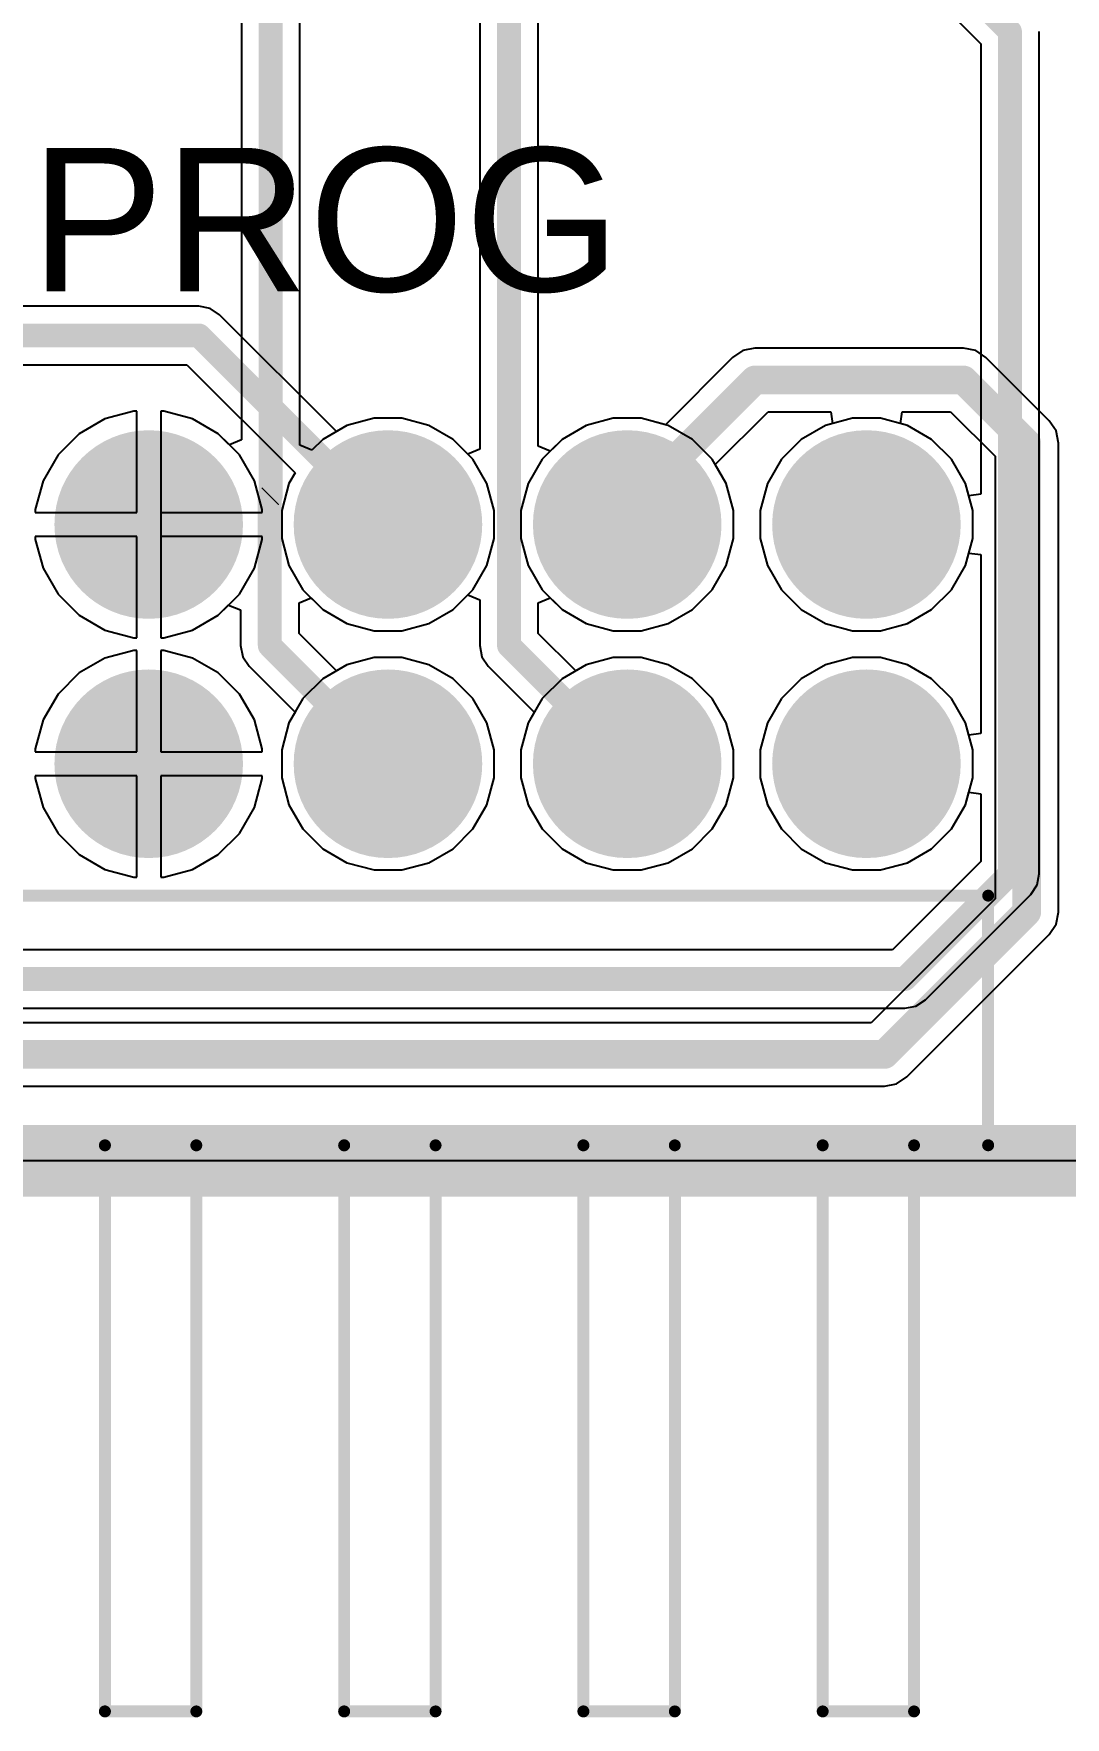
# Model space of a CAD drawing. Header units: millimetres. Extents: x -11 to 156, y -11 to 109.
# Drawn here: x 115.24 to 126.19, y -10.99 to 6.89 of the extents above; entities that cross this region are included whole.
import ezdxf

# ---------------------------------------------------------------- set-up
doc = ezdxf.new("R2010")
doc.units = ezdxf.units.MM
for name, color, linetype in [('BottomLayer', 5, 'Continuous'), ('BottomSolder', 6, 'Continuous'), ('Mechanical2', 216, 'Continuous'), ('MultiLayer', 9, 'Continuous'), ('PadHoleLayer', 156, 'Continuous'), ('TopLayer', 1, 'Continuous'), ('TopOverlay', 2, 'Continuous'), ('TopSolder', 216, 'Continuous')]:
    doc.layers.add(name, color=color, linetype=linetype)
doc.styles.add('Arial', font='', dxfattribs={"height": 0.2})
doc.styles.get('Arial').set_extended_font_data('Arial')

# ---------------------------------------------------------------- blocks, each defined once
blk = doc.blocks.new('HDR_2_6TH_______________87')
at = {"layer": 'BottomLayer'}
blk.add_hatch(color=5, dxfattribs=at).paths.add_polyline_path([(-7.3, 2.22), (-5.4, 2.22), (-5.4, 0.32), (-7.3, 0.32)])
h = blk.add_hatch(color=5, dxfattribs=at)
edge = h.paths.add_edge_path()
edge.add_arc((-3.81, 1.27), 0.95, 0, 360)
h = blk.add_hatch(color=5, dxfattribs=at)
edge = h.paths.add_edge_path()
edge.add_arc((-1.27, 1.27), 0.95, 0, 360)
h = blk.add_hatch(color=5, dxfattribs=at)
edge = h.paths.add_edge_path()
edge.add_arc((1.27, 1.27), 0.95, 0, 360)
h = blk.add_hatch(color=5, dxfattribs=at)
edge = h.paths.add_edge_path()
edge.add_arc((3.81, 1.27), 0.95, 0, 360)
h = blk.add_hatch(color=5, dxfattribs=at)
edge = h.paths.add_edge_path()
edge.add_arc((6.35, 1.27), 0.95, 0, 360)
h = blk.add_hatch(color=5, dxfattribs=at)
edge = h.paths.add_edge_path()
edge.add_arc((-6.35, -1.27), 0.95, 0, 360)
h = blk.add_hatch(color=5, dxfattribs=at)
edge = h.paths.add_edge_path()
edge.add_arc((-3.81, -1.27), 0.95, 0, 360)
h = blk.add_hatch(color=5, dxfattribs=at)
edge = h.paths.add_edge_path()
edge.add_arc((-1.27, -1.27), 0.95, 0, 360)
h = blk.add_hatch(color=5, dxfattribs=at)
edge = h.paths.add_edge_path()
edge.add_arc((1.27, -1.27), 0.95, 0, 360)
h = blk.add_hatch(color=5, dxfattribs=at)
edge = h.paths.add_edge_path()
edge.add_arc((3.81, -1.27), 0.95, 0, 360)
h = blk.add_hatch(color=5, dxfattribs=at)
edge = h.paths.add_edge_path()
edge.add_arc((6.35, -1.27), 0.95, 0, 360)
at = {"layer": 'BottomSolder'}
blk.add_hatch(color=6, dxfattribs=at).paths.add_polyline_path([(-7.351, 2.271), (-5.349, 2.271), (-5.349, 0.269), (-7.351, 0.269)])
h = blk.add_hatch(color=6, dxfattribs=at)
edge = h.paths.add_edge_path()
edge.add_arc((-3.81, 1.27), 1.001, 0, 360)
h = blk.add_hatch(color=6, dxfattribs=at)
edge = h.paths.add_edge_path()
edge.add_arc((-1.27, 1.27), 1.001, 0, 360)
h = blk.add_hatch(color=6, dxfattribs=at)
edge = h.paths.add_edge_path()
edge.add_arc((1.27, 1.27), 1.001, 0, 360)
h = blk.add_hatch(color=6, dxfattribs=at)
edge = h.paths.add_edge_path()
edge.add_arc((3.81, 1.27), 1.001, 0, 360)
h = blk.add_hatch(color=6, dxfattribs=at)
edge = h.paths.add_edge_path()
edge.add_arc((6.35, 1.27), 1.001, 0, 360)
h = blk.add_hatch(color=6, dxfattribs=at)
edge = h.paths.add_edge_path()
edge.add_arc((-6.35, -1.27), 1.001, 0, 360)
h = blk.add_hatch(color=6, dxfattribs=at)
edge = h.paths.add_edge_path()
edge.add_arc((-3.81, -1.27), 1.001, 0, 360)
h = blk.add_hatch(color=6, dxfattribs=at)
edge = h.paths.add_edge_path()
edge.add_arc((-1.27, -1.27), 1.001, 0, 360)
h = blk.add_hatch(color=6, dxfattribs=at)
edge = h.paths.add_edge_path()
edge.add_arc((1.27, -1.27), 1.001, 0, 360)
h = blk.add_hatch(color=6, dxfattribs=at)
edge = h.paths.add_edge_path()
edge.add_arc((3.81, -1.27), 1.001, 0, 360)
h = blk.add_hatch(color=6, dxfattribs=at)
edge = h.paths.add_edge_path()
edge.add_arc((6.35, -1.27), 1.001, 0, 360)
at = {"layer": 'MultiLayer'}
blk.add_hatch(color=9, dxfattribs=at).paths.add_polyline_path([(-7.3, 2.22), (-5.4, 2.22), (-5.4, 0.32), (-7.3, 0.32)])
h = blk.add_hatch(color=9, dxfattribs=at)
edge = h.paths.add_edge_path()
edge.add_arc((-3.81, 1.27), 0.95, 0, 360)
h = blk.add_hatch(color=9, dxfattribs=at)
edge = h.paths.add_edge_path()
edge.add_arc((-1.27, 1.27), 0.95, 0, 360)
h = blk.add_hatch(color=9, dxfattribs=at)
edge = h.paths.add_edge_path()
edge.add_arc((1.27, 1.27), 0.95, 0, 360)
h = blk.add_hatch(color=9, dxfattribs=at)
edge = h.paths.add_edge_path()
edge.add_arc((3.81, 1.27), 0.95, 0, 360)
h = blk.add_hatch(color=9, dxfattribs=at)
edge = h.paths.add_edge_path()
edge.add_arc((6.35, 1.27), 0.95, 0, 360)
h = blk.add_hatch(color=9, dxfattribs=at)
edge = h.paths.add_edge_path()
edge.add_arc((-6.35, -1.27), 0.95, 0, 360)
h = blk.add_hatch(color=9, dxfattribs=at)
edge = h.paths.add_edge_path()
edge.add_arc((-3.81, -1.27), 0.95, 0, 360)
h = blk.add_hatch(color=9, dxfattribs=at)
edge = h.paths.add_edge_path()
edge.add_arc((-1.27, -1.27), 0.95, 0, 360)
h = blk.add_hatch(color=9, dxfattribs=at)
edge = h.paths.add_edge_path()
edge.add_arc((1.27, -1.27), 0.95, 0, 360)
h = blk.add_hatch(color=9, dxfattribs=at)
edge = h.paths.add_edge_path()
edge.add_arc((3.81, -1.27), 0.95, 0, 360)
h = blk.add_hatch(color=9, dxfattribs=at)
edge = h.paths.add_edge_path()
edge.add_arc((6.35, -1.27), 0.95, 0, 360)
at = {"layer": 'PadHoleLayer'}
h = blk.add_hatch(color=156, dxfattribs=at)
edge = h.paths.add_edge_path()
edge.add_arc((-6.35, 1.27), 0.515, 0, 360)
h = blk.add_hatch(color=156, dxfattribs=at)
edge = h.paths.add_edge_path()
edge.add_arc((-3.81, 1.27), 0.515, 0, 360)
h = blk.add_hatch(color=156, dxfattribs=at)
edge = h.paths.add_edge_path()
edge.add_arc((-1.27, 1.27), 0.515, 0, 360)
h = blk.add_hatch(color=156, dxfattribs=at)
edge = h.paths.add_edge_path()
edge.add_arc((1.27, 1.27), 0.515, 0, 360)
h = blk.add_hatch(color=156, dxfattribs=at)
edge = h.paths.add_edge_path()
edge.add_arc((3.81, 1.27), 0.515, 0, 360)
h = blk.add_hatch(color=156, dxfattribs=at)
edge = h.paths.add_edge_path()
edge.add_arc((6.35, 1.27), 0.515, 0, 360)
h = blk.add_hatch(color=156, dxfattribs=at)
edge = h.paths.add_edge_path()
edge.add_arc((-6.35, -1.27), 0.515, 0, 360)
h = blk.add_hatch(color=156, dxfattribs=at)
edge = h.paths.add_edge_path()
edge.add_arc((-3.81, -1.27), 0.515, 0, 360)
h = blk.add_hatch(color=156, dxfattribs=at)
edge = h.paths.add_edge_path()
edge.add_arc((-1.27, -1.27), 0.515, 0, 360)
h = blk.add_hatch(color=156, dxfattribs=at)
edge = h.paths.add_edge_path()
edge.add_arc((1.27, -1.27), 0.515, 0, 360)
h = blk.add_hatch(color=156, dxfattribs=at)
edge = h.paths.add_edge_path()
edge.add_arc((3.81, -1.27), 0.515, 0, 360)
h = blk.add_hatch(color=156, dxfattribs=at)
edge = h.paths.add_edge_path()
edge.add_arc((6.35, -1.27), 0.515, 0, 360)
at = {"layer": 'TopLayer'}
blk.add_hatch(color=1, dxfattribs=at).paths.add_polyline_path([(-7.3, 2.22), (-5.4, 2.22), (-5.4, 0.32), (-7.3, 0.32)])
h = blk.add_hatch(color=1, dxfattribs=at)
edge = h.paths.add_edge_path()
edge.add_arc((-3.81, 1.27), 0.95, 0, 360)
h = blk.add_hatch(color=1, dxfattribs=at)
edge = h.paths.add_edge_path()
edge.add_arc((-1.27, 1.27), 0.95, 0, 360)
h = blk.add_hatch(color=1, dxfattribs=at)
edge = h.paths.add_edge_path()
edge.add_arc((1.27, 1.27), 0.95, 0, 360)
h = blk.add_hatch(color=1, dxfattribs=at)
edge = h.paths.add_edge_path()
edge.add_arc((3.81, 1.27), 0.95, 0, 360)
h = blk.add_hatch(color=1, dxfattribs=at)
edge = h.paths.add_edge_path()
edge.add_arc((6.35, 1.27), 0.95, 0, 360)
h = blk.add_hatch(color=1, dxfattribs=at)
edge = h.paths.add_edge_path()
edge.add_arc((-6.35, -1.27), 0.95, 0, 360)
h = blk.add_hatch(color=1, dxfattribs=at)
edge = h.paths.add_edge_path()
edge.add_arc((-3.81, -1.27), 0.95, 0, 360)
h = blk.add_hatch(color=1, dxfattribs=at)
edge = h.paths.add_edge_path()
edge.add_arc((-1.27, -1.27), 0.95, 0, 360)
h = blk.add_hatch(color=1, dxfattribs=at)
edge = h.paths.add_edge_path()
edge.add_arc((1.27, -1.27), 0.95, 0, 360)
h = blk.add_hatch(color=1, dxfattribs=at)
edge = h.paths.add_edge_path()
edge.add_arc((3.81, -1.27), 0.95, 0, 360)
h = blk.add_hatch(color=1, dxfattribs=at)
edge = h.paths.add_edge_path()
edge.add_arc((6.35, -1.27), 0.95, 0, 360)
at = {"layer": 'TopSolder'}
blk.add_hatch(color=216, dxfattribs=at).paths.add_polyline_path([(-7.351, 2.271), (-5.349, 2.271), (-5.349, 0.269), (-7.351, 0.269)])
h = blk.add_hatch(color=216, dxfattribs=at)
edge = h.paths.add_edge_path()
edge.add_arc((-3.81, 1.27), 1.001, 0, 360)
h = blk.add_hatch(color=216, dxfattribs=at)
edge = h.paths.add_edge_path()
edge.add_arc((-1.27, 1.27), 1.001, 0, 360)
h = blk.add_hatch(color=216, dxfattribs=at)
edge = h.paths.add_edge_path()
edge.add_arc((1.27, 1.27), 1.001, 0, 360)
h = blk.add_hatch(color=216, dxfattribs=at)
edge = h.paths.add_edge_path()
edge.add_arc((3.81, 1.27), 1.001, 0, 360)
h = blk.add_hatch(color=216, dxfattribs=at)
edge = h.paths.add_edge_path()
edge.add_arc((6.35, 1.27), 1.001, 0, 360)
h = blk.add_hatch(color=216, dxfattribs=at)
edge = h.paths.add_edge_path()
edge.add_arc((-6.35, -1.27), 1.001, 0, 360)
h = blk.add_hatch(color=216, dxfattribs=at)
edge = h.paths.add_edge_path()
edge.add_arc((-3.81, -1.27), 1.001, 0, 360)
h = blk.add_hatch(color=216, dxfattribs=at)
edge = h.paths.add_edge_path()
edge.add_arc((-1.27, -1.27), 1.001, 0, 360)
h = blk.add_hatch(color=216, dxfattribs=at)
edge = h.paths.add_edge_path()
edge.add_arc((1.27, -1.27), 1.001, 0, 360)
h = blk.add_hatch(color=216, dxfattribs=at)
edge = h.paths.add_edge_path()
edge.add_arc((3.81, -1.27), 1.001, 0, 360)
h = blk.add_hatch(color=216, dxfattribs=at)
edge = h.paths.add_edge_path()
edge.add_arc((6.35, -1.27), 1.001, 0, 360)
at = {"layer": 'TopOverlay', "const_width": 0.127}
for points in [[(-7.642, -2.67), (-7.642, -5.32)], [(-7.642, -2.67), (7.642, -2.67)], [(7.642, -5.32), (7.642, -2.67)], [(-7.642, -5.32), (7.642, -5.32)], [(-6.815, -11.331), (-6.815, -5.321)], [(-5.844, -11.331), (-5.844, -5.321)], [(-4.275, -11.331), (-4.275, -5.321)], [(-3.304, -11.331), (-3.304, -5.321)], [(-1.735, -11.331), (-1.735, -5.321)], [(-0.764, -11.331), (-0.764, -5.321)], [(0.805, -11.331), (0.805, -5.321)], [(1.776, -11.331), (1.776, -5.321)], [(3.345, -11.331), (3.345, -5.321)], [(4.316, -11.331), (4.316, -5.321)], [(5.885, -11.331), (5.885, -5.321)], [(6.856, -11.331), (6.856, -5.321)], [(-6.815, -11.331), (-5.844, -11.331)], [(-4.275, -11.331), (-3.304, -11.331)], [(-1.735, -11.331), (-0.764, -11.331)], [(0.805, -11.331), (1.776, -11.331)], [(3.345, -11.331), (4.316, -11.331)], [(5.885, -11.331), (6.856, -11.331)]]:
    blk.add_lwpolyline(points, dxfattribs=at)
at = {"layer": 'TopOverlay', "const_width": 0.0635}
for points in [[(-7.674, -2.67, 1), (-7.611, -2.67, 1)], [(-7.674, -2.67, 1), (-7.611, -2.67, 1)], [(7.611, -2.67, 1), (7.674, -2.67, 1)], [(7.611, -2.67, 1), (7.674, -2.67, 1)], [(-7.674, -5.32, 1), (-7.61, -5.32, 1)], [(-7.674, -5.32, 1), (-7.61, -5.32, 1)], [(-6.847, -5.321, 1), (-6.783, -5.321, 1)], [(-5.876, -5.321, 1), (-5.813, -5.321, 1)], [(-4.307, -5.321, 1), (-4.243, -5.321, 1)], [(-3.336, -5.321, 1), (-3.273, -5.321, 1)], [(-1.767, -5.321, 1), (-1.703, -5.321, 1)], [(-0.796, -5.321, 1), (-0.733, -5.321, 1)], [(0.773, -5.321, 1), (0.837, -5.321, 1)], [(1.744, -5.321, 1), (1.807, -5.321, 1)], [(3.313, -5.321, 1), (3.377, -5.321, 1)], [(4.284, -5.321, 1), (4.347, -5.321, 1)], [(5.854, -5.321, 1), (5.917, -5.321, 1)], [(6.824, -5.321, 1), (6.887, -5.321, 1)], [(7.61, -5.32, 1), (7.674, -5.32, 1)], [(7.61, -5.32, 1), (7.674, -5.32, 1)], [(-6.847, -11.331, 1), (-6.783, -11.331, 1)], [(-6.847, -11.331, 1), (-6.783, -11.331, 1)], [(-5.876, -11.331, 1), (-5.813, -11.331, 1)], [(-5.876, -11.331, 1), (-5.813, -11.331, 1)], [(-4.307, -11.331, 1), (-4.243, -11.331, 1)], [(-4.307, -11.331, 1), (-4.243, -11.331, 1)], [(-3.336, -11.331, 1), (-3.273, -11.331, 1)], [(-3.336, -11.331, 1), (-3.273, -11.331, 1)], [(-1.767, -11.331, 1), (-1.703, -11.331, 1)], [(-1.767, -11.331, 1), (-1.703, -11.331, 1)], [(-0.796, -11.331, 1), (-0.733, -11.331, 1)], [(-0.796, -11.331, 1), (-0.733, -11.331, 1)], [(0.773, -11.331, 1), (0.837, -11.331, 1)], [(0.773, -11.331, 1), (0.837, -11.331, 1)], [(1.744, -11.331, 1), (1.807, -11.331, 1)], [(1.744, -11.331, 1), (1.807, -11.331, 1)], [(3.313, -11.331, 1), (3.377, -11.331, 1)], [(3.313, -11.331, 1), (3.377, -11.331, 1)], [(4.284, -11.331, 1), (4.347, -11.331, 1)], [(4.284, -11.331, 1), (4.347, -11.331, 1)], [(5.854, -11.331, 1), (5.917, -11.331, 1)], [(5.854, -11.331, 1), (5.917, -11.331, 1)], [(6.824, -11.331, 1), (6.887, -11.331, 1)], [(6.824, -11.331, 1), (6.887, -11.331, 1)]]:
    blk.add_lwpolyline(points, format="xyb", close=True, dxfattribs=at)

msp = doc.modelspace()

# ---------------------------------------------------------------- linework, layer by layer
at = {"layer": 'BottomLayer'}
for p, q in [((116.992, 3.994), (109.88, 3.994)), ((117.111, 3.97), (116.992, 3.994)), ((117.212, 3.903), (117.111, 3.97)), ((118.452, 2.663), (117.212, 3.903)), ((122.657, 3.449), (121.944, 2.735)), ((122.767, 3.522), (122.657, 3.449)), ((122.895, 3.547), (122.767, 3.522)), ((125.11, 3.547), (122.895, 3.547)), ((125.239, 3.522), (125.11, 3.547)), ((125.348, 3.449), (125.239, 3.522)), ((126.019, 2.778), (125.348, 3.449)), ((110.009, 3.372), (116.864, 3.372)), ((116.864, 3.372), (118.013, 2.223)), ((116.3, 2.88), (115.994, 2.798)), ((116.332, 2.88), (116.3, 2.88)), ((116.332, 1.803), (116.332, 2.88)), ((116.618, 2.88), (116.586, 2.88)), ((116.586, 2.88), (116.586, 1.803)), ((116.924, 2.798), (116.618, 2.88)), ((122.474, 2.313), (123.035, 2.874)), ((123.035, 2.874), (123.7, 2.874)), ((123.7, 2.874), (123.717, 2.747)), ((124.441, 2.747), (124.458, 2.874)), ((124.458, 2.874), (124.971, 2.874)), ((124.971, 2.874), (125.444, 2.401)), ((115.994, 2.798), (115.72, 2.64)), ((117.198, 2.64), (116.924, 2.798)), ((118.564, 2.727), (118.452, 2.663)), ((118.851, 2.804), (118.564, 2.727)), ((119.147, 2.804), (118.851, 2.804)), ((119.434, 2.727), (119.147, 2.804)), ((119.691, 2.579), (119.434, 2.727)), ((121.104, 2.727), (120.847, 2.579)), ((121.391, 2.804), (121.104, 2.727)), ((121.687, 2.804), (121.391, 2.804)), ((121.944, 2.735), (121.687, 2.804)), ((123.644, 2.727), (123.387, 2.579)), ((123.717, 2.747), (123.644, 2.727)), ((124.514, 2.727), (124.441, 2.747)), ((124.771, 2.579), (124.514, 2.727)), ((126.092, 2.669), (126.019, 2.778)), ((115.72, 2.64), (115.496, 2.416)), ((117.422, 2.416), (117.198, 2.64)), ((119.901, 2.369), (119.691, 2.579)), ((120.847, 2.579), (120.637, 2.369)), ((123.387, 2.579), (123.177, 2.369)), ((124.981, 2.369), (124.771, 2.579)), ((126.117, 2.54), (126.092, 2.669)), ((126.117, -2.438), (126.117, 2.54)), ((115.496, 2.416), (115.337, 2.141)), ((117.581, 2.141), (117.422, 2.416)), ((120.05, 2.112), (119.901, 2.369)), ((120.637, 2.369), (120.488, 2.112)), ((123.177, 2.369), (123.028, 2.112)), ((125.13, 2.112), (124.981, 2.369)), ((125.444, 2.401), (125.444, -2.299)), ((118.013, 2.223), (117.948, 2.112)), ((122.59, 2.112), (122.474, 2.313)), ((115.337, 2.141), (115.255, 1.835)), ((117.663, 1.835), (117.581, 2.141)), ((117.948, 2.112), (117.871, 1.825)), ((120.127, 1.825), (120.05, 2.112)), ((120.488, 2.112), (120.411, 1.825)), ((122.667, 1.825), (122.59, 2.112)), ((123.028, 2.112), (122.951, 1.825)), ((125.207, 1.825), (125.13, 2.112)), ((115.255, 1.835), (115.255, 1.803)), ((115.255, 1.803), (116.332, 1.803)), ((116.586, 1.803), (117.663, 1.803)), ((117.663, 1.803), (117.663, 1.835)), ((117.871, 1.825), (117.871, 1.528)), ((120.127, 1.528), (120.127, 1.825)), ((120.411, 1.825), (120.411, 1.528)), ((122.667, 1.528), (122.667, 1.825)), ((122.951, 1.825), (122.951, 1.528)), ((125.207, 1.528), (125.207, 1.825)), ((116.332, 1.549), (115.255, 1.549)), ((115.255, 1.549), (115.255, 1.518)), ((115.255, 1.518), (115.337, 1.212)), ((116.332, 0.472), (116.332, 1.549)), ((117.663, 1.549), (116.586, 1.549)), ((116.586, 1.549), (116.586, 0.472)), ((117.581, 1.212), (117.663, 1.518)), ((117.663, 1.518), (117.663, 1.549)), ((117.871, 1.528), (117.948, 1.241)), ((120.05, 1.241), (120.127, 1.528)), ((120.411, 1.528), (120.488, 1.241)), ((122.59, 1.241), (122.667, 1.528)), ((122.951, 1.528), (123.028, 1.241)), ((125.13, 1.241), (125.207, 1.528)), ((115.337, 1.212), (115.496, 0.937)), ((117.422, 0.937), (117.581, 1.212)), ((117.948, 1.241), (118.097, 0.984)), ((119.901, 0.984), (120.05, 1.241)), ((120.488, 1.241), (120.637, 0.984)), ((122.441, 0.984), (122.59, 1.241)), ((123.028, 1.241), (123.177, 0.984)), ((124.981, 0.984), (125.13, 1.241)), ((115.496, 0.937), (115.72, 0.713)), ((117.198, 0.713), (117.422, 0.937)), ((118.097, 0.984), (118.307, 0.774)), ((119.691, 0.774), (119.901, 0.984)), ((120.637, 0.984), (120.847, 0.774)), ((122.231, 0.774), (122.441, 0.984)), ((123.177, 0.984), (123.387, 0.774)), ((124.771, 0.774), (124.981, 0.984)), ((118.307, 0.774), (118.564, 0.625)), ((119.434, 0.625), (119.691, 0.774)), ((120.847, 0.774), (121.104, 0.625)), ((121.974, 0.625), (122.231, 0.774)), ((123.387, 0.774), (123.644, 0.625)), ((124.514, 0.625), (124.771, 0.774)), ((115.72, 0.713), (115.994, 0.554)), ((115.994, 0.554), (116.3, 0.472)), ((116.618, 0.472), (116.924, 0.554)), ((116.924, 0.554), (117.198, 0.713)), ((118.564, 0.625), (118.851, 0.549)), ((118.851, 0.549), (119.147, 0.549)), ((119.147, 0.549), (119.434, 0.625)), ((121.104, 0.625), (121.391, 0.549)), ((121.391, 0.549), (121.687, 0.549)), ((121.687, 0.549), (121.974, 0.625)), ((123.644, 0.625), (123.931, 0.549)), ((123.931, 0.549), (124.227, 0.549)), ((124.227, 0.549), (124.514, 0.625)), ((116.3, 0.472), (116.332, 0.472)), ((116.586, 0.472), (116.618, 0.472)), ((115.994, 0.258), (115.72, 0.1)), ((116.3, 0.34), (115.994, 0.258)), ((116.332, 0.34), (116.3, 0.34)), ((116.332, -0.737), (116.332, 0.34)), ((116.618, 0.34), (116.586, 0.34)), ((116.586, 0.34), (116.586, -0.737)), ((116.924, 0.258), (116.618, 0.34)), ((117.198, 0.1), (116.924, 0.258)), ((118.564, 0.187), (118.307, 0.039)), ((118.851, 0.264), (118.564, 0.187)), ((119.147, 0.264), (118.851, 0.264)), ((119.434, 0.187), (119.147, 0.264)), ((119.691, 0.039), (119.434, 0.187)), ((121.104, 0.187), (120.847, 0.039)), ((121.391, 0.264), (121.104, 0.187)), ((121.687, 0.264), (121.391, 0.264)), ((121.974, 0.187), (121.687, 0.264)), ((122.231, 0.039), (121.974, 0.187)), ((123.644, 0.187), (123.387, 0.039)), ((123.931, 0.264), (123.644, 0.187)), ((124.227, 0.264), (123.931, 0.264)), ((124.514, 0.187), (124.227, 0.264)), ((124.771, 0.039), (124.514, 0.187)), ((115.72, 0.1), (115.496, -0.124)), ((117.422, -0.124), (117.198, 0.1)), ((118.307, 0.039), (118.097, -0.171)), ((119.901, -0.171), (119.691, 0.039)), ((120.847, 0.039), (120.637, -0.171)), ((122.441, -0.171), (122.231, 0.039)), ((123.387, 0.039), (123.177, -0.171)), ((124.981, -0.171), (124.771, 0.039)), ((115.496, -0.124), (115.337, -0.399)), ((117.581, -0.399), (117.422, -0.124)), ((118.097, -0.171), (117.948, -0.428)), ((120.05, -0.428), (119.901, -0.171)), ((120.637, -0.171), (120.488, -0.428)), ((122.59, -0.428), (122.441, -0.171)), ((123.177, -0.171), (123.028, -0.428)), ((125.13, -0.428), (124.981, -0.171)), ((115.337, -0.399), (115.255, -0.705)), ((117.663, -0.705), (117.581, -0.399)), ((117.948, -0.428), (117.871, -0.715)), ((120.127, -0.715), (120.05, -0.428)), ((120.488, -0.428), (120.411, -0.715)), ((122.667, -0.715), (122.59, -0.428)), ((123.028, -0.428), (122.951, -0.715)), ((125.207, -0.715), (125.13, -0.428)), ((115.255, -0.705), (115.255, -0.737)), ((117.663, -0.737), (117.663, -0.705)), ((115.255, -0.737), (116.332, -0.737)), ((116.586, -0.737), (117.663, -0.737)), ((117.871, -0.715), (117.871, -1.012)), ((120.127, -1.012), (120.127, -0.715)), ((120.411, -0.715), (120.411, -1.012)), ((122.667, -1.012), (122.667, -0.715)), ((122.951, -0.715), (122.951, -1.012)), ((125.207, -1.012), (125.207, -0.715)), ((116.332, -0.991), (115.255, -0.991)), ((115.255, -0.991), (115.255, -1.022)), ((115.255, -1.022), (115.337, -1.328)), ((116.332, -2.068), (116.332, -0.991)), ((117.663, -0.991), (116.586, -0.991)), ((116.586, -0.991), (116.586, -2.068)), ((117.581, -1.328), (117.663, -1.022)), ((117.663, -1.022), (117.663, -0.991)), ((117.871, -1.012), (117.948, -1.299)), ((120.05, -1.299), (120.127, -1.012)), ((120.411, -1.012), (120.488, -1.299)), ((122.59, -1.299), (122.667, -1.012)), ((122.951, -1.012), (123.028, -1.299)), ((125.13, -1.299), (125.207, -1.012)), ((115.337, -1.328), (115.496, -1.603)), ((117.422, -1.603), (117.581, -1.328)), ((117.948, -1.299), (118.097, -1.556)), ((119.901, -1.556), (120.05, -1.299)), ((120.488, -1.299), (120.637, -1.556)), ((122.441, -1.556), (122.59, -1.299)), ((123.028, -1.299), (123.177, -1.556)), ((124.981, -1.556), (125.13, -1.299)), ((115.496, -1.603), (115.72, -1.827)), ((117.198, -1.827), (117.422, -1.603)), ((118.097, -1.556), (118.307, -1.766)), ((119.691, -1.766), (119.901, -1.556)), ((120.637, -1.556), (120.847, -1.766)), ((122.231, -1.766), (122.441, -1.556)), ((123.177, -1.556), (123.387, -1.766)), ((124.771, -1.766), (124.981, -1.556)), ((118.307, -1.766), (118.564, -1.915)), ((119.434, -1.915), (119.691, -1.766)), ((120.847, -1.766), (121.104, -1.915)), ((121.974, -1.915), (122.231, -1.766)), ((123.387, -1.766), (123.644, -1.915)), ((124.514, -1.915), (124.771, -1.766)), ((115.72, -1.827), (115.994, -1.986)), ((116.924, -1.986), (117.198, -1.827)), ((118.564, -1.915), (118.851, -1.991)), ((119.147, -1.991), (119.434, -1.915)), ((121.104, -1.915), (121.391, -1.991)), ((121.687, -1.991), (121.974, -1.915)), ((123.644, -1.915), (123.931, -1.991)), ((124.227, -1.991), (124.514, -1.915)), ((115.994, -1.986), (116.3, -2.068)), ((116.3, -2.068), (116.332, -2.068)), ((116.586, -2.068), (116.618, -2.068)), ((116.618, -2.068), (116.924, -1.986)), ((118.851, -1.991), (119.147, -1.991)), ((121.391, -1.991), (121.687, -1.991)), ((123.931, -1.991), (124.227, -1.991)), ((125.444, -2.299), (124.13, -3.613)), ((126.092, -2.567), (126.117, -2.438)), ((124.508, -4.188), (126.019, -2.676)), ((126.019, -2.676), (126.092, -2.567)), ((124.13, -3.613), (103.169, -3.613)), ((33.882, -4.286), (124.269, -4.286)), ((124.269, -4.286), (124.398, -4.261)), ((124.398, -4.261), (124.508, -4.188)), ((155.575, -5.08), (-3.226, -5.08))]:
    msp.add_line(p, q, dxfattribs=at)
for points, const_width in [([(109.88, 3.683), (116.992, 3.683)], 0.254), ([(116.992, 3.683), (118.999, 1.676)], 0.254), ([(121.615, 1.93), (122.895, 3.211)], 0.305), ([(122.895, 3.211), (125.11, 3.211)], 0.305), ([(125.11, 3.211), (125.781, 2.54)], 0.305), ([(125.781, -2.438), (125.781, 2.54)], 0.305), ([(124.269, -3.95), (125.781, -2.438)], 0.305), ([(33.882, -3.95), (124.269, -3.95)], 0.305)]:
    msp.add_lwpolyline(points, dxfattribs=dict(at, const_width=const_width))
for points, const_width in [([(116.929, 3.683, 1), (117.056, 3.683, 1)], 0.127), ([(116.929, 3.683, 1), (117.056, 3.683, 1)], 0.127), ([(122.819, 3.211, 1), (122.972, 3.211, 1)], 0.152), ([(122.819, 3.211, 1), (122.972, 3.211, 1)], 0.152), ([(125.034, 3.211, 1), (125.186, 3.211, 1)], 0.152), ([(125.034, 3.211, 1), (125.186, 3.211, 1)], 0.152), ([(125.705, 2.54, 1), (125.857, 2.54, 1)], 0.152), ([(125.705, 2.54, 1), (125.857, 2.54, 1)], 0.152), ([(121.539, 1.93, 1), (121.691, 1.93, 1)], 0.152), ([(118.936, 1.676, 1), (119.062, 1.676, 1)], 0.127), ([(125.705, -2.438, 1), (125.857, -2.438, 1)], 0.152), ([(125.705, -2.438, 1), (125.857, -2.438, 1)], 0.152), ([(124.193, -3.95, 1), (124.346, -3.95, 1)], 0.152), ([(124.193, -3.95, 1), (124.346, -3.95, 1)], 0.152)]:
    msp.add_lwpolyline(points, format="xyb", close=True, dxfattribs=dict(at, const_width=const_width))
at = {"layer": 'Mechanical2', "const_width": 0.762}
msp.add_lwpolyline([(-3.226, -5.08), (155.575, -5.08)], dxfattribs=at)
at = {"layer": 'TopLayer'}
for p, q in [((117.444, 14.527), (117.444, 2.574)), ((118.065, 2.517), (118.065, 14.656)), ((119.973, 13.267), (119.973, 2.477)), ((120.595, 2.507), (120.595, 13.396)), ((123.732, 8.34), (125.292, 6.78)), ((125.914, -2.032), (125.914, 6.909)), ((125.292, 6.78), (125.292, 1.997)), ((116.3, 2.88), (115.994, 2.798)), ((116.332, 2.88), (116.3, 2.88)), ((116.332, 1.803), (116.332, 2.88)), ((116.618, 2.88), (116.586, 2.88)), ((116.586, 2.88), (116.586, 1.676)), ((116.924, 2.798), (116.618, 2.88)), ((115.994, 2.798), (115.72, 2.64)), ((117.198, 2.64), (116.924, 2.798)), ((118.564, 2.727), (118.307, 2.579)), ((118.851, 2.804), (118.564, 2.727)), ((119.147, 2.804), (118.851, 2.804)), ((119.434, 2.727), (119.147, 2.804)), ((119.691, 2.579), (119.434, 2.727)), ((121.104, 2.727), (120.847, 2.579)), ((121.391, 2.804), (121.104, 2.727)), ((121.687, 2.804), (121.391, 2.804)), ((121.974, 2.727), (121.687, 2.804)), ((122.231, 2.579), (121.974, 2.727)), ((123.644, 2.727), (123.387, 2.579)), ((123.931, 2.804), (123.644, 2.727)), ((124.227, 2.804), (123.931, 2.804)), ((124.514, 2.727), (124.227, 2.804)), ((124.771, 2.579), (124.514, 2.727)), ((115.72, 2.64), (115.496, 2.416)), ((117.317, 2.521), (117.198, 2.64)), ((117.444, 2.574), (117.317, 2.521)), ((118.192, 2.465), (118.065, 2.517)), ((118.307, 2.579), (118.192, 2.465)), ((119.846, 2.424), (119.691, 2.579)), ((120.722, 2.454), (120.595, 2.507)), ((120.847, 2.579), (120.722, 2.454)), ((122.441, 2.369), (122.231, 2.579)), ((123.387, 2.579), (123.177, 2.369)), ((124.981, 2.369), (124.771, 2.579)), ((115.496, 2.416), (115.337, 2.141)), ((119.973, 2.477), (119.846, 2.424)), ((122.59, 2.112), (122.441, 2.369)), ((123.177, 2.369), (123.028, 2.112)), ((125.13, 2.112), (124.981, 2.369)), ((115.337, 2.141), (115.255, 1.835)), ((122.667, 1.825), (122.59, 2.112)), ((123.028, 2.112), (122.951, 1.825)), ((125.165, 1.98), (125.13, 2.112)), ((125.292, 1.997), (125.165, 1.98)), ((115.255, 1.835), (115.255, 1.803)), ((115.255, 1.803), (116.332, 1.803)), ((122.667, 1.528), (122.667, 1.825)), ((122.951, 1.825), (122.951, 1.528)), ((116.586, 1.676), (116.586, 0.472)), ((116.332, 1.549), (115.255, 1.549)), ((115.255, 1.549), (115.255, 1.518)), ((115.255, 1.518), (115.337, 1.212)), ((116.332, 0.472), (116.332, 1.549)), ((122.59, 1.241), (122.667, 1.528)), ((122.951, 1.528), (123.028, 1.241)), ((125.13, 1.241), (125.165, 1.373)), ((125.165, 1.373), (125.292, 1.356)), ((125.292, 1.356), (125.292, -0.543)), ((115.337, 1.212), (115.496, 0.937)), ((122.441, 0.984), (122.59, 1.241)), ((123.028, 1.241), (123.177, 0.984)), ((124.981, 0.984), (125.13, 1.241)), ((115.496, 0.937), (115.72, 0.713)), ((118.055, 0.846), (118.182, 0.898)), ((118.182, 0.898), (118.307, 0.774)), ((119.691, 0.774), (119.846, 0.929)), ((119.846, 0.929), (119.973, 0.876)), ((120.595, 0.846), (120.722, 0.898)), ((120.722, 0.898), (120.847, 0.774)), ((122.231, 0.774), (122.441, 0.984)), ((123.177, 0.984), (123.387, 0.774)), ((124.771, 0.774), (124.981, 0.984)), ((117.198, 0.713), (117.306, 0.821)), ((117.306, 0.821), (117.433, 0.769)), ((117.433, 0.769), (117.433, 0.391)), ((118.055, 0.52), (118.055, 0.846)), ((118.307, 0.774), (118.564, 0.625)), ((119.434, 0.625), (119.691, 0.774)), ((119.973, 0.876), (119.973, 0.391)), ((120.595, 0.52), (120.595, 0.846)), ((120.847, 0.774), (121.104, 0.625)), ((121.974, 0.625), (122.231, 0.774)), ((123.387, 0.774), (123.644, 0.625)), ((124.514, 0.625), (124.771, 0.774)), ((115.72, 0.713), (115.994, 0.554)), ((115.994, 0.554), (116.3, 0.472)), ((116.618, 0.472), (116.924, 0.554)), ((116.924, 0.554), (117.198, 0.713)), ((118.564, 0.625), (118.851, 0.549)), ((118.851, 0.549), (119.147, 0.549)), ((119.147, 0.549), (119.434, 0.625)), ((121.104, 0.625), (121.391, 0.549)), ((121.391, 0.549), (121.687, 0.549)), ((121.687, 0.549), (121.974, 0.625)), ((123.644, 0.625), (123.931, 0.549)), ((123.931, 0.549), (124.227, 0.549)), ((124.227, 0.549), (124.514, 0.625)), ((116.3, 0.472), (116.332, 0.472)), ((116.586, 0.472), (116.618, 0.472)), ((117.433, 0.391), (117.457, 0.272)), ((118.452, 0.123), (118.055, 0.52)), ((119.973, 0.391), (119.997, 0.272)), ((120.992, 0.123), (120.595, 0.52)), ((115.994, 0.258), (115.72, 0.1)), ((116.3, 0.34), (115.994, 0.258)), ((116.332, 0.34), (116.3, 0.34)), ((116.332, -0.737), (116.332, 0.34)), ((116.618, 0.34), (116.586, 0.34)), ((116.586, 0.34), (116.586, -0.737)), ((116.924, 0.258), (116.618, 0.34)), ((117.198, 0.1), (116.924, 0.258)), ((117.457, 0.272), (117.524, 0.171)), ((118.564, 0.187), (118.452, 0.123)), ((118.851, 0.264), (118.564, 0.187)), ((119.147, 0.264), (118.851, 0.264)), ((119.434, 0.187), (119.147, 0.264)), ((119.691, 0.039), (119.434, 0.187)), ((119.997, 0.272), (120.064, 0.171)), ((121.104, 0.187), (120.992, 0.123)), ((121.391, 0.264), (121.104, 0.187)), ((121.687, 0.264), (121.391, 0.264)), ((121.974, 0.187), (121.687, 0.264)), ((122.231, 0.039), (121.974, 0.187)), ((123.644, 0.187), (123.387, 0.039)), ((123.931, 0.264), (123.644, 0.187)), ((124.227, 0.264), (123.931, 0.264)), ((124.514, 0.187), (124.227, 0.264)), ((124.771, 0.039), (124.514, 0.187)), ((115.72, 0.1), (115.496, -0.124)), ((117.422, -0.124), (117.198, 0.1)), ((117.524, 0.171), (118.013, -0.317)), ((119.901, -0.171), (119.691, 0.039)), ((120.064, 0.171), (120.553, -0.317)), ((122.441, -0.171), (122.231, 0.039)), ((123.387, 0.039), (123.177, -0.171)), ((124.981, -0.171), (124.771, 0.039)), ((115.496, -0.124), (115.337, -0.399)), ((117.581, -0.399), (117.422, -0.124)), ((120.05, -0.428), (119.901, -0.171)), ((122.59, -0.428), (122.441, -0.171)), ((123.177, -0.171), (123.028, -0.428)), ((125.13, -0.428), (124.981, -0.171)), ((118.013, -0.317), (117.948, -0.428)), ((120.553, -0.317), (120.488, -0.428)), ((115.337, -0.399), (115.255, -0.705)), ((117.663, -0.705), (117.581, -0.399)), ((117.948, -0.428), (117.871, -0.715)), ((120.127, -0.715), (120.05, -0.428)), ((120.488, -0.428), (120.411, -0.715)), ((122.667, -0.715), (122.59, -0.428)), ((123.028, -0.428), (122.951, -0.715)), ((125.165, -0.56), (125.13, -0.428)), ((115.255, -0.705), (115.255, -0.737)), ((117.663, -0.737), (117.663, -0.705)), ((125.292, -0.543), (125.165, -0.56)), ((115.255, -0.737), (116.332, -0.737)), ((116.586, -0.737), (117.663, -0.737)), ((117.871, -0.715), (117.871, -1.012)), ((120.127, -1.012), (120.127, -0.715)), ((120.411, -0.715), (120.411, -1.012)), ((122.667, -1.012), (122.667, -0.715)), ((122.951, -0.715), (122.951, -1.012)), ((116.332, -0.991), (115.255, -0.991)), ((115.255, -0.991), (115.255, -1.022)), ((115.255, -1.022), (115.337, -1.328)), ((116.332, -2.068), (116.332, -0.991)), ((117.663, -0.991), (116.586, -0.991)), ((116.586, -0.991), (116.586, -2.068)), ((117.581, -1.328), (117.663, -1.022)), ((117.663, -1.022), (117.663, -0.991)), ((117.871, -1.012), (117.948, -1.299)), ((120.05, -1.299), (120.127, -1.012)), ((120.411, -1.012), (120.488, -1.299)), ((122.59, -1.299), (122.667, -1.012)), ((122.951, -1.012), (123.028, -1.299)), ((125.13, -1.299), (125.165, -1.167)), ((125.165, -1.167), (125.292, -1.184)), ((125.292, -1.184), (125.292, -1.903)), ((115.337, -1.328), (115.496, -1.603)), ((117.422, -1.603), (117.581, -1.328)), ((117.948, -1.299), (118.097, -1.556)), ((119.901, -1.556), (120.05, -1.299)), ((120.488, -1.299), (120.637, -1.556)), ((122.441, -1.556), (122.59, -1.299)), ((123.028, -1.299), (123.177, -1.556)), ((124.981, -1.556), (125.13, -1.299)), ((115.496, -1.603), (115.72, -1.827)), ((117.198, -1.827), (117.422, -1.603)), ((118.097, -1.556), (118.307, -1.766)), ((119.691, -1.766), (119.901, -1.556)), ((120.637, -1.556), (120.847, -1.766)), ((122.231, -1.766), (122.441, -1.556)), ((123.177, -1.556), (123.387, -1.766)), ((124.771, -1.766), (124.981, -1.556)), ((118.307, -1.766), (118.564, -1.915)), ((119.434, -1.915), (119.691, -1.766)), ((120.847, -1.766), (121.104, -1.915)), ((121.974, -1.915), (122.231, -1.766)), ((123.387, -1.766), (123.644, -1.915)), ((124.514, -1.915), (124.771, -1.766)), ((115.72, -1.827), (115.994, -1.986)), ((116.924, -1.986), (117.198, -1.827)), ((118.564, -1.915), (118.851, -1.991)), ((119.147, -1.991), (119.434, -1.915)), ((121.104, -1.915), (121.391, -1.991)), ((121.687, -1.991), (121.974, -1.915)), ((123.644, -1.915), (123.931, -1.991)), ((124.227, -1.991), (124.514, -1.915)), ((125.292, -1.903), (124.357, -2.839)), ((115.994, -1.986), (116.3, -2.068)), ((116.3, -2.068), (116.332, -2.068)), ((116.586, -2.068), (116.618, -2.068)), ((116.618, -2.068), (116.924, -1.986)), ((118.851, -1.991), (119.147, -1.991)), ((121.391, -1.991), (121.687, -1.991)), ((123.931, -1.991), (124.227, -1.991)), ((125.89, -2.151), (125.914, -2.032)), ((124.705, -3.369), (125.823, -2.252)), ((125.823, -2.252), (125.89, -2.151)), ((124.357, -2.839), (113.794, -2.839)), ((124.604, -3.437), (124.705, -3.369)), ((113.665, -3.46), (124.485, -3.46)), ((124.485, -3.46), (124.604, -3.437)), ((155.575, -5.08), (-3.226, -5.08))]:
    msp.add_line(p, q, dxfattribs=at)
at = {"layer": 'TopLayer', "const_width": 0.254}
for points in [[(117.754, 1.981), (117.754, 14.656)], [(120.284, 0.391), (120.284, 13.396)], [(123.952, 8.56), (125.603, 6.909)], [(125.603, -2.032), (125.603, 6.909)], [(117.744, 1.971), (117.754, 1.981)], [(117.744, 0.391), (117.744, 1.971)], [(117.744, 0.391), (118.999, -0.864)], [(120.284, 0.391), (121.539, -0.864)], [(124.485, -3.15), (125.603, -2.032)], [(113.665, -3.15), (124.485, -3.15)]]:
    msp.add_lwpolyline(points, dxfattribs=at)
at = {"layer": 'TopLayer', "const_width": 0.127}
for points in [[(125.54, 6.909, 1), (125.666, 6.909, 1)], [(125.54, 6.909, 1), (125.666, 6.909, 1)], [(117.681, 1.971, 1), (117.808, 1.971, 1)], [(117.681, 1.971, 1), (117.808, 1.971, 1)], [(117.691, 1.981, 1), (117.818, 1.981, 1)], [(117.691, 1.981, 1), (117.818, 1.981, 1)], [(117.681, 0.391, 1), (117.808, 0.391, 1)], [(117.681, 0.391, 1), (117.808, 0.391, 1)], [(120.221, 0.391, 1), (120.348, 0.391, 1)], [(120.221, 0.391, 1), (120.348, 0.391, 1)], [(118.936, -0.864, 1), (119.062, -0.864, 1)], [(121.475, -0.864, 1), (121.603, -0.864, 1)], [(125.54, -2.032, 1), (125.666, -2.032, 1)], [(125.54, -2.032, 1), (125.666, -2.032, 1)], [(124.422, -3.15, 1), (124.549, -3.15, 1)], [(124.422, -3.15, 1), (124.549, -3.15, 1)]]:
    msp.add_lwpolyline(points, format="xyb", close=True, dxfattribs=at)

# ---------------------------------------------------------------- block references
msp.add_blockref('HDR_2_6TH_______________87', (117.729, 0.406))

# ---------------------------------------------------------------- texts
at = {"layer": 'TopOverlay', "style": 'Arial'}
msp.add_text('PROG', height=1.524, dxfattribs=at).set_placement((115.2, 4.151))

doc.saveas('drawing.dxf')
